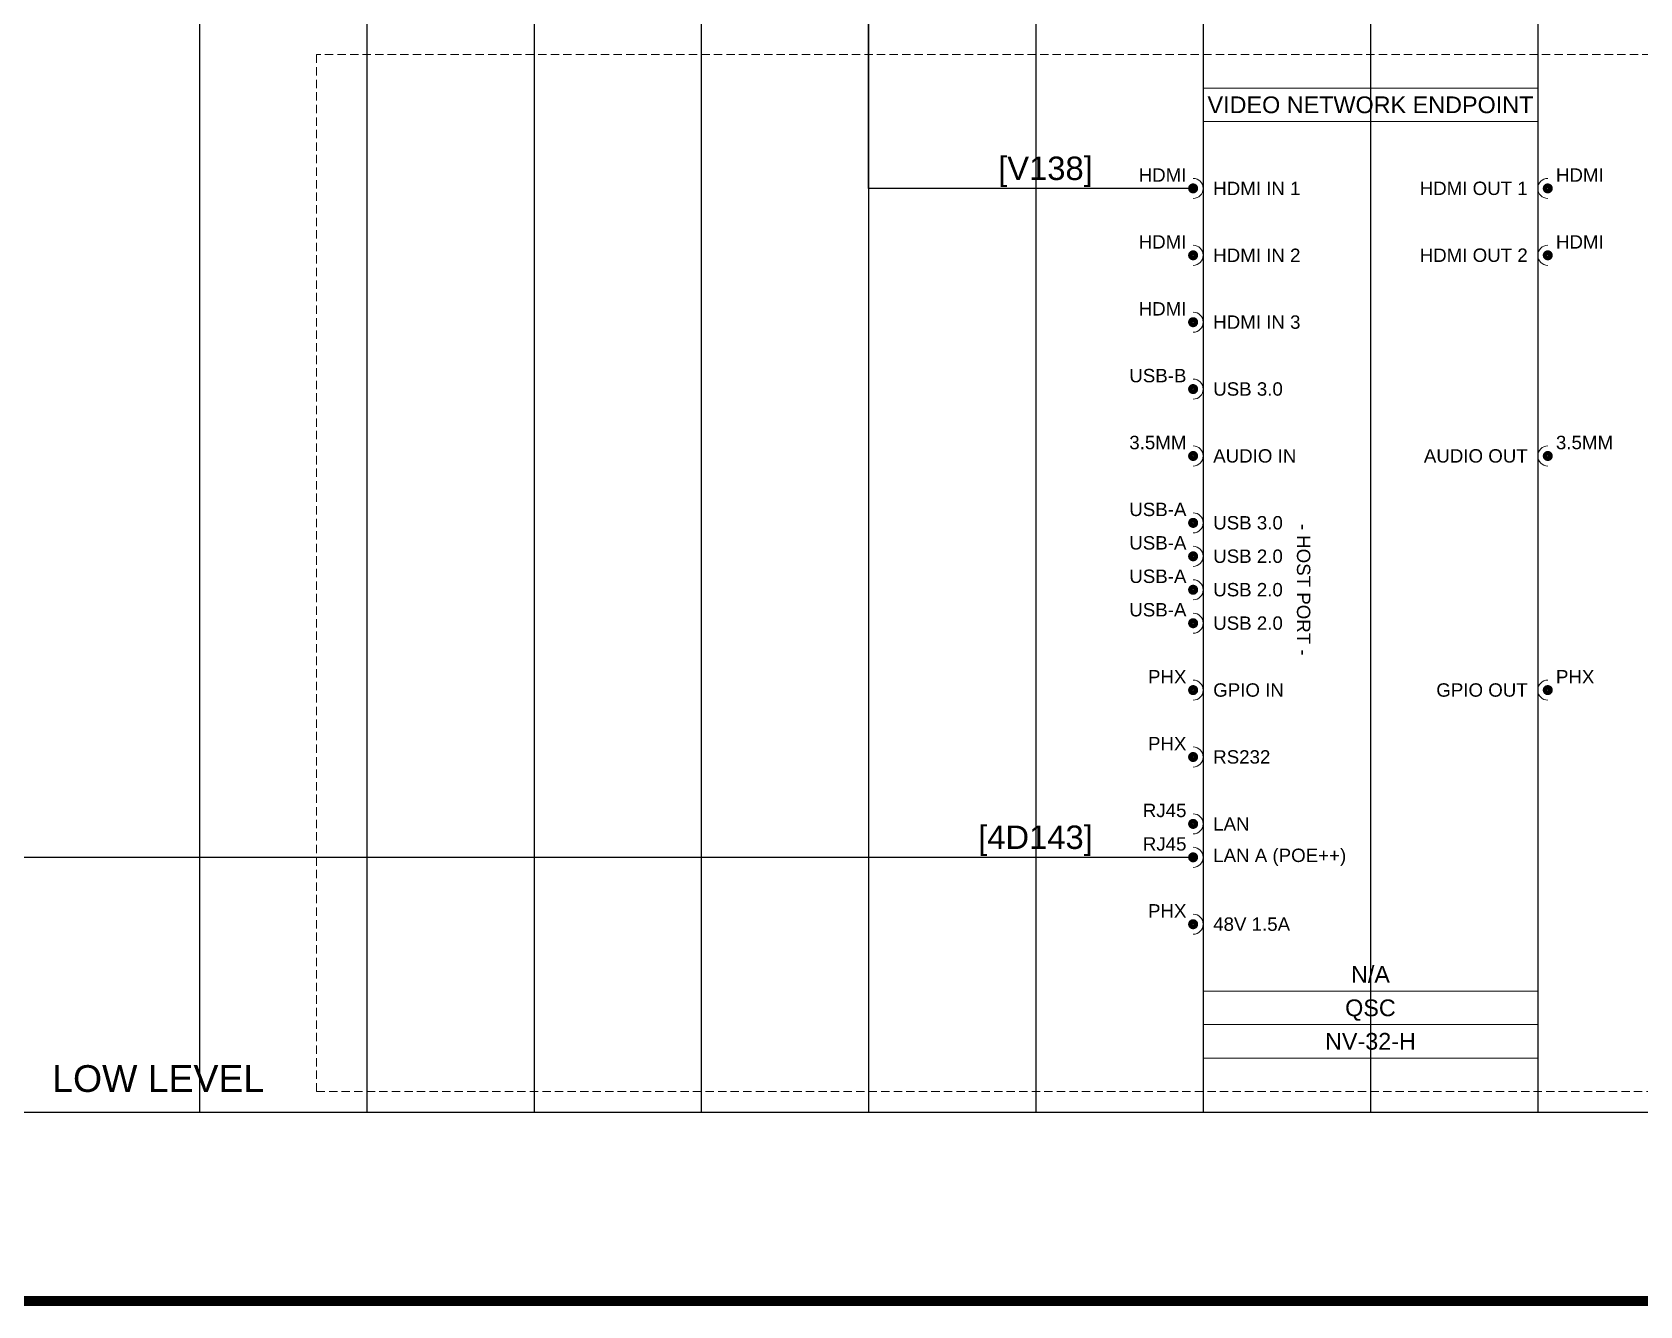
# Model space of a CAD drawing. Header units: millimetres. Extents: x -71336 to -35435, y -26189 to 22712.
# Drawn here: x -40079 to -39838.7, y -5678.4 to -5488 of the extents above; entities that cross this region are included whole.
import ezdxf
from ezdxf.enums import TextEntityAlignment as Align
from ezdxf.lldxf.tags import DXFTag

# ---------------------------------------------------------------- set-up
doc = ezdxf.new("R2010")
doc.units = ezdxf.units.MM
doc.linetypes.add('DASHED2', pattern=[0.375, 0.25, -0.125])
for name, color, linetype in [('SC - Cat - Green - Data - QLAN', 84, 'QLAN'), ('SC - HDMI', 192, 'Continuous'), ('SC - Text', 7, 'Continuous')]:
    doc.layers.add(name, color=color, linetype=linetype)
doc.layers.add('SC - Equipment', color=7, linetype='Continuous', lineweight=13)
doc.layers.add('SC - Titlesheet - Model', color=250, linetype='Continuous', plot=False)
doc.layers.add('SC - Xlines', color=252, linetype='Continuous', plot=False)
doc.styles.add('ARIAL', font='arial.ttf')
doc.styles.get("Standard").update_dxf_attribs({"font": 'arial.ttf', "height": 35})
tags = doc.linetypes.add('QLAN', pattern='A,3.942001,-0.106942,["QLAN",ARIAL,S=0.5,R=0,X=0,Y=-0.25],-1.981735,3.969322', length=10).pattern_tags.tags
tags[6] = DXFTag(74, 10)

# ---------------------------------------------------------------- blocks, each defined once
blk = doc.blocks.new('*U189')
at = {"layer": 'SC - Titlesheet - Model', "color": 6, "ltscale": 5, "const_width": 1}
blk.add_lwpolyline([(-365.5, -287), (365.5, -287), (365.5, 287), (-365.5, 287)], close=True, dxfattribs=at)
at = {"layer": 'SC - Titlesheet - Model', "color": 5, "lineweight": 30, "ltscale": 5, "flags": 104}
blk.add_attdef('ADDITIONS', text='', height=5, dxfattribs=at).set_placement((-365.5, -312), align=Align.TOP_LEFT)
blk.add_attdef('CHANGES', text='', height=5, dxfattribs=at).set_placement((0, -312), align=Align.TOP_CENTER)
blk.add_attdef('OMISSIONS', text='', height=5, dxfattribs=at).set_placement((365.5, -312), align=Align.TOP_RIGHT)
blk = doc.blocks.new('QSC NV-32-H - SCHEMATIC')
at = {"layer": 'SC - Equipment'}
for p, q in [((-25, 0), (25, 0)), ((-25, -145), (-25, 0)), ((25, 0), (25, -145)), ((25, -5), (-25, -5)), ((25, -135), (-25, -135)), ((25, -135), (-25, -135)), ((25, -140), (-25, -140)), ((25, -140), (-25, -140)), ((25, -140), (-25, -140)), ((25, -145), (-25, -145))]:
    blk.add_line(p, q, dxfattribs=at)
at = {"layer": 'SC - Equipment', "const_width": 0.7}
for points in [[(-26.1, -15, 1), (-26.9, -15, 1)], [(26.1, -15, -1), (26.9, -15, -1)], [(-26.1, -25, 1), (-26.9, -25, 1)], [(26.1, -25, -1), (26.9, -25, -1)], [(-26.1, -35, 1), (-26.9, -35, 1)], [(-26.1, -45, 1), (-26.9, -45, 1)], [(-26.1, -55, 1), (-26.9, -55, 1)], [(26.1, -55, -1), (26.9, -55, -1)], [(-26.1, -65, 1), (-26.9, -65, 1)], [(-26.1, -70, 1), (-26.9, -70, 1)], [(-26.1, -75, 1), (-26.9, -75, 1)], [(-26.1, -80, 1), (-26.9, -80, 1)], [(-26.1, -90, 1), (-26.9, -90, 1)], [(26.1, -90, -1), (26.9, -90, -1)], [(-26.1, -100, 1), (-26.9, -100, 1)], [(-26.1, -110, 1), (-26.9, -110, 1)], [(-26.1, -115, 1), (-26.9, -115, 1)], [(-26.1, -125, 1), (-26.9, -125, 1)]]:
    blk.add_lwpolyline(points, format="xyb", close=True, dxfattribs=at)
at = {"layer": 'SC - Equipment'}
for centre, start, end in [((-26.5, -15), 270, 90), ((26.5, -15), 90, 270), ((-26.5, -25), 270, 90), ((26.5, -25), 90, 270), ((-26.5, -35), 270, 90), ((-26.5, -45), 270, 90), ((-26.5, -55), 270, 90), ((26.5, -55), 90, 270), ((-26.5, -65), 270, 90), ((-26.5, -70), 270, 90), ((-26.5, -75), 270, 90), ((-26.5, -80), 270, 90), ((-26.5, -90), 270, 90), ((26.5, -90), 90, 270), ((-26.5, -100), 270, 90), ((-26.5, -110), 270, 90), ((-26.5, -115), 270, 90), ((-26.5, -125), 270, 90)]:
    blk.add_arc(centre, 1.5, start, end, dxfattribs=at)
at = {"ltscale": 5}
for tag, p in [('DESCRIPTION', (0, -2.5)), ('BRACKET', (0, -132.5)), ('MAKE', (0, -137.5)), ('MODEL', (0, -142.5))]:
    blk.add_attdef(tag, text='', height=2.5, dxfattribs=at).set_placement(p, align=Align.MIDDLE_CENTER)
at = {"ltscale": 5, "flags": 1}
for tag, p in [('ROOM_TYPE', (45, -5)), ('LOCATION', (45, -10)), ('RACK_EQUIPMENT_(Y/N)', (45, -15)), ('IP_(Y/N)', (45, -30)), ('POE(WATT)', (45, -35)), ('AMP(@240V)', (45, -40)), ('WATT', (45, -45)), ('BTU/H', (45, -50)), ('WEIGHT(KG)', (45, -55)), ('TRANSFORMER_TAPS', (45, -60))]:
    blk.add_attdef(tag, p, '', height=2.5, dxfattribs=at)
at = {"layer": 'SC - Equipment', "ltscale": 5, "char_height": 2}
for s, insert, width, attachment_point in [('HDMI', (-27.5, -13), 5.7736, 6), ('HDMI', (27.72, -13), 7.1748, 4), ('HDMI IN 1', (-23.5, -15), 23.5, 4), ('HDMI OUT 1', (23.5, -15), 23.5, 6), ('HDMI', (-27.5, -23), 5.7736, 6), ('HDMI IN 2', (-23.5, -25), 23.5, 4), ('HDMI OUT 2', (23.5, -25), 23.5, 6), ('HDMI', (27.72, -23), 7.1748, 4), ('HDMI', (-27.5, -33), 5.7736, 6), ('HDMI IN 3', (-23.5, -35), 23.5, 4), ('USB-B', (-27.5, -43), 5.7736, 6), ('USB 3.0', (-23.5, -45), 23.5, 4), ('3.5MM', (-27.5, -53), 5.7736, 6), ('3.5MM', (27.72, -53), 7.1748, 4), ('AUDIO IN', (-23.5, -55), 23.5, 4), ('AUDIO OUT', (23.5, -55), 23.5, 6), ('USB-A', (-27.5, -63), 5.7736, 6), ('USB 3.0', (-23.5, -65), 23.5, 4), ('USB-A', (-27.5, -68), 5.7736, 6), ('USB 2.0', (-23.5, -70), 23.5, 4), ('USB-A', (-27.5, -73), 5.7736, 6), ('USB 2.0', (-23.5, -75), 23.5, 4), ('USB-A', (-27.5, -78), 5.7736, 6), ('USB 2.0', (-23.5, -80), 23.5, 4), ('PHX', (-27.5, -88), 5.7736, 6), ('PHX', (27.72, -88), 7.1748, 4), ('GPIO IN', (-23.5, -90), 23.5, 4), ('GPIO OUT', (23.5, -90), 23.5, 6), ('PHX', (-27.5, -98), 5.7736, 6), ('RS232', (-23.5, -100), 23.5, 4), ('RJ45', (-27.5, -108), 5.7736, 6), ('LAN', (-23.5, -110), 23.5, 4), ('RJ45', (-27.5, -113), 5.7736, 6), ('LAN A (POE++)', (-23.5, -115), 23.5, 4), ('PHX', (-27.5, -123), 5.7736, 6), ('48V 1.5A', (-23.5, -125), 23.5, 4)]:
    blk.add_mtext(s, dxfattribs=dict(at, insert=insert, width=width, attachment_point=attachment_point))
at = {"layer": 'SC - Equipment', "ltscale": 5, "insert": (-10, -74.99), "char_height": 2, "width": 19.6371, "attachment_point": 5, "rotation": 270}
blk.add_mtext('- HOST PORT -', dxfattribs=at)

msp = doc.modelspace()

# ---------------------------------------------------------------- linework, layer by layer
at = {"layer": 'SC - Cat - Green - Data - QLAN', "ltscale": 5}
msp.add_lwpolyline([(-39905.471, -5611.375), (-40108.971, -5611.375)], dxfattribs=at)
at = {"layer": 'SC - Equipment', "color": 251, "linetype": 'DASHED2', "ltscale": 5, "true_color": 0x636466}
msp.add_lwpolyline([(-39771.47, -5491.375), (-40036.47, -5491.375), (-40036.471, -5646.375), (-39771.471, -5646.375)], close=True, dxfattribs=at)
at = {"layer": 'SC - HDMI', "ltscale": 5}
msp.add_lwpolyline([(-39905.471, -5511.376), (-39953.971, -5511.376), (-39953.971, -5406.376), (-39978.971, -5406.376)], dxfattribs=at)
at = {"layer": 'SC - Xlines', "ltscale": 5, "transparency": 33554687}
msp.add_lwpolyline([(-40210.108, -4973.253), (-39347.834, -4973.253), (-39347.834, -5649.498), (-40210.108, -5649.498)], close=True, dxfattribs=at)
at = {"layer": 'SC - Xlines', "color": 250, "ltscale": 5}
for points in [[(-40053.971, -4973.253), (-40053.971, -5649.498)], [(-40003.971, -4973.253), (-40003.971, -5649.498)], [(-39953.971, -4973.253), (-39953.971, -5649.498)], [(-39903.971, -4973.253), (-39903.971, -5649.498)], [(-39853.971, -4973.253), (-39853.971, -5649.498)]]:
    msp.add_lwpolyline(points, dxfattribs=at)
at = {"layer": 'SC - Xlines', "ltscale": 5}
for points in [[(-40028.971, -4973.253), (-40028.971, -5649.498)], [(-39978.971, -4973.253), (-39978.971, -5649.498)], [(-39928.971, -4973.253), (-39928.971, -5649.498)], [(-39878.971, -4973.253), (-39878.971, -5649.498)]]:
    msp.add_lwpolyline(points, dxfattribs=at)

# ---------------------------------------------------------------- block references
at = {"xscale": 1.453726663415115, "yscale": 1.453726663415115, "zscale": 1.453726663415115}
msp.add_blockref('*U189', (-39772.271, -5260.478), dxfattribs=at)
at = {"ltscale": 5}
msp.add_blockref('QSC NV-32-H - SCHEMATIC', (-39878.971, -5496.375), dxfattribs=at).add_auto_attribs({'DESCRIPTION': 'VIDEO NETWORK ENDPOINT', 'MAKE': 'QSC', 'MODEL': 'NV-32-H', 'BRACKET': 'N/A'})

# ---------------------------------------------------------------- texts
at = {"layer": 'SC - Text', "char_height": 3.5, "width": 14.6761, "attachment_point": 9}
for s, insert in [('[V138]', (-39920.471, -5511.176)), ('[4D143]', (-39920.471, -5611.175))]:
    msp.add_mtext(s, dxfattribs=dict(at, insert=insert))
at = {"layer": 'SC - Text', "insert": (-40075.971, -5646.498), "char_height": 4, "attachment_point": 7, "style": 'ARIAL'}
msp.add_mtext('LOW LEVEL', dxfattribs=at)

doc.saveas('drawing.dxf')
